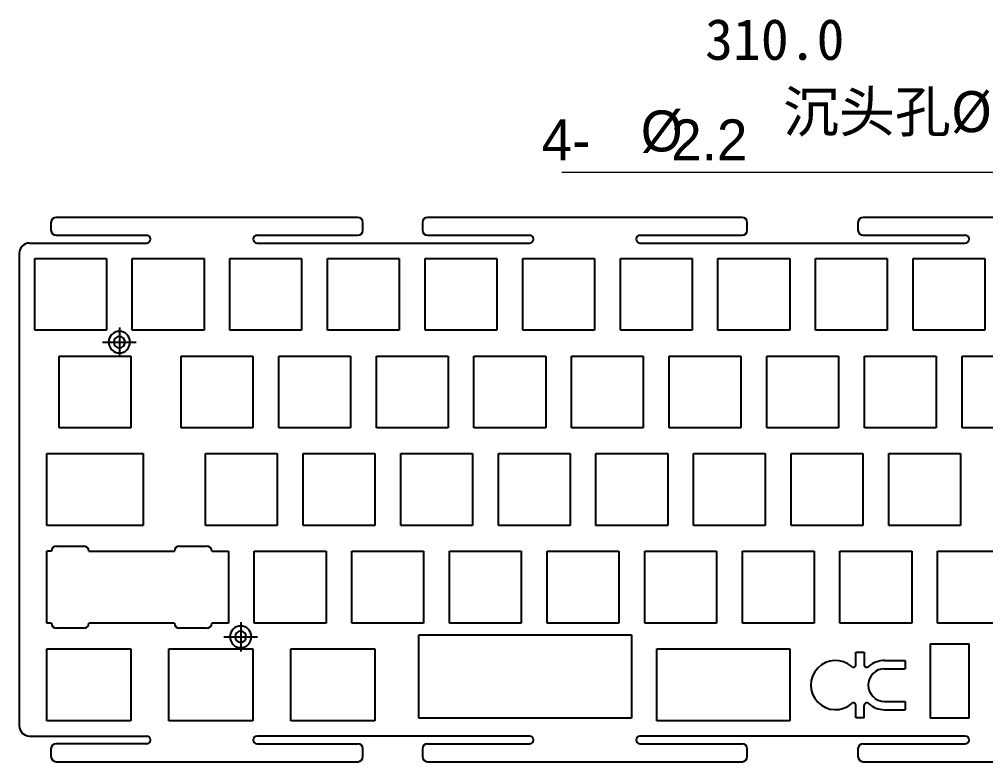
# Model space of a CAD drawing. Header units: inches. Extents: x 90 to 396, y 79 to 224.
# Drawn here: x 90.2 to 278.8, y 79.2 to 224 of the extents above; entities that cross this region are included whole.
import ezdxf

# ---------------------------------------------------------------- set-up
doc = ezdxf.new("R2010")
doc.units = ezdxf.units.IN
doc.header["$MEASUREMENT"] = 0
for name, pattern in [('AI-Linetype-5', [32.019867, 20.012417, -4.002483, 4.002483, -4.002483]), ('AI-Linetype-6', [32.019867, 20.012417, -4.002483, 4.002483, -4.002483]), ('AI-Linetype-7', [32.019867, 20.012417, -4.002483, 4.002483, -4.002483]), ('AI-Linetype-8', [32.019867, 20.012417, -4.002483, 4.002483, -4.002483])]:
    doc.linetypes.add(name, pattern=pattern)
doc.layers.add('01___PRT_ALL_DTM_PLN', color=7, linetype='Continuous')
doc.layers.add('_U+56FE_U+5C421', color=7, linetype='Continuous')

# ---------------------------------------------------------------- blocks, each defined once
blk = doc.blocks.new('block 3')
at = {"color": 7, "lineweight": 25}
blk.add_lwpolyline([(93.19, 163.36), (93.19, 177.36)], dxfattribs=at)
blk = doc.blocks.new('block 4')
at = {"color": 7, "lineweight": 25}
blk.add_lwpolyline([(96.36, 184.36), (96.36, 182.86)], dxfattribs=at)
blk = doc.blocks.new('block 5')
at = {"color": 7, "lineweight": 25}
blk.add_lwpolyline([(96.36, 81.66), (96.36, 80.16)], dxfattribs=at)
blk = doc.blocks.new('block 6')
at = {"color": 7, "lineweight": 25}
blk.add_lwpolyline([(97.95, 144.31), (97.95, 158.31)], dxfattribs=at)
blk = doc.blocks.new('block 7')
at = {"color": 7, "lineweight": 25}
blk.add_lwpolyline([(107.19, 177.36), (107.19, 163.36)], dxfattribs=at)
blk = doc.blocks.new('block 8')
at = {"color": 7, "lineweight": 25}
blk.add_lwpolyline([(111.95, 158.31), (111.95, 144.31)], dxfattribs=at)
blk = doc.blocks.new('block 9')
at = {"color": 7, "lineweight": 25}
blk.add_lwpolyline([(112.24, 163.36), (112.24, 177.36)], dxfattribs=at)
blk = doc.blocks.new('block 10')
at = {"color": 7, "lineweight": 25}
blk.add_lwpolyline([(121.77, 144.31), (121.77, 158.31)], dxfattribs=at)
blk = doc.blocks.new('block 11')
at = {"color": 7, "lineweight": 25}
blk.add_lwpolyline([(126.24, 177.36), (126.24, 163.36)], dxfattribs=at)
blk = doc.blocks.new('block 12')
at = {"color": 7, "lineweight": 25}
blk.add_lwpolyline([(126.53, 125.26), (126.53, 139.26)], dxfattribs=at)
blk = doc.blocks.new('block 13')
at = {"color": 7, "lineweight": 25}
blk.add_lwpolyline([(131.29, 163.36), (131.29, 177.36)], dxfattribs=at)
blk = doc.blocks.new('block 14')
at = {"color": 7, "lineweight": 25}
blk.add_lwpolyline([(135.77, 158.31), (135.77, 144.31)], dxfattribs=at)
blk = doc.blocks.new('block 15')
at = {"color": 7, "lineweight": 25}
blk.add_lwpolyline([(136.05, 106.21), (136.05, 120.21)], dxfattribs=at)
blk = doc.blocks.new('block 16')
at = {"color": 7, "lineweight": 25}
blk.add_lwpolyline([(140.53, 139.26), (140.53, 125.26)], dxfattribs=at)
blk = doc.blocks.new('block 17')
at = {"color": 7, "lineweight": 25}
blk.add_lwpolyline([(140.82, 144.31), (140.82, 158.31)], dxfattribs=at)
blk = doc.blocks.new('block 18')
at = {"color": 7, "lineweight": 25}
blk.add_lwpolyline([(145.29, 177.36), (145.29, 163.36)], dxfattribs=at)
blk = doc.blocks.new('block 19')
at = {"color": 7, "lineweight": 25}
blk.add_lwpolyline([(145.58, 125.26), (145.58, 139.26)], dxfattribs=at)
blk = doc.blocks.new('block 20')
at = {"color": 7, "lineweight": 25}
blk.add_lwpolyline([(150.05, 120.21), (150.05, 106.21)], dxfattribs=at)
blk = doc.blocks.new('block 21')
at = {"color": 7, "lineweight": 25}
blk.add_lwpolyline([(150.34, 163.36), (150.34, 177.36)], dxfattribs=at)
blk = doc.blocks.new('block 22')
at = {"color": 7, "lineweight": 25}
blk.add_lwpolyline([(154.82, 158.31), (154.82, 144.31)], dxfattribs=at)
blk = doc.blocks.new('block 23')
at = {"color": 7, "lineweight": 25}
blk.add_lwpolyline([(155.1, 106.21), (155.1, 120.21)], dxfattribs=at)
blk = doc.blocks.new('block 24')
at = {"color": 7, "lineweight": 25}
blk.add_lwpolyline([(157.26, 80.16), (157.26, 81.66)], dxfattribs=at)
blk = doc.blocks.new('block 25')
at = {"color": 7, "lineweight": 25}
blk.add_lwpolyline([(157.26, 182.86), (157.26, 184.36)], dxfattribs=at)
blk = doc.blocks.new('block 26')
at = {"color": 7, "lineweight": 25}
blk.add_lwpolyline([(159.58, 139.26), (159.58, 125.26)], dxfattribs=at)
blk = doc.blocks.new('block 27')
at = {"color": 7, "lineweight": 25}
blk.add_lwpolyline([(159.87, 144.31), (159.87, 158.31)], dxfattribs=at)
blk = doc.blocks.new('block 28')
at = {"color": 7, "lineweight": 25}
blk.add_lwpolyline([(164.34, 177.36), (164.34, 163.36)], dxfattribs=at)
blk = doc.blocks.new('block 29')
at = {"color": 7, "lineweight": 25}
blk.add_lwpolyline([(164.63, 125.26), (164.63, 139.26)], dxfattribs=at)
blk = doc.blocks.new('block 31')
at = {"color": 7, "lineweight": 25}
blk.add_lwpolyline([(168.86, 184.36), (168.86, 182.86)], dxfattribs=at)
blk = doc.blocks.new('block 32')
at = {"color": 7, "lineweight": 25}
blk.add_lwpolyline([(168.86, 81.66), (168.86, 80.16)], dxfattribs=at)
blk = doc.blocks.new('block 33')
at = {"color": 7, "lineweight": 25}
blk.add_lwpolyline([(169.1, 120.21), (169.1, 106.21)], dxfattribs=at)
blk = doc.blocks.new('block 34')
at = {"color": 7, "lineweight": 25}
blk.add_lwpolyline([(169.39, 163.36), (169.39, 177.36)], dxfattribs=at)
blk = doc.blocks.new('block 35')
at = {"color": 7, "lineweight": 25}
blk.add_lwpolyline([(173.87, 158.31), (173.87, 144.31)], dxfattribs=at)
blk = doc.blocks.new('block 36')
at = {"color": 7, "lineweight": 25}
blk.add_lwpolyline([(174.15, 106.21), (174.15, 120.21)], dxfattribs=at)
blk = doc.blocks.new('block 37')
at = {"color": 7, "lineweight": 25}
blk.add_lwpolyline([(178.63, 139.26), (178.63, 125.26)], dxfattribs=at)
blk = doc.blocks.new('block 38')
at = {"color": 7, "lineweight": 25}
blk.add_lwpolyline([(178.92, 144.31), (178.92, 158.31)], dxfattribs=at)
blk = doc.blocks.new('block 39')
at = {"color": 7, "lineweight": 25}
blk.add_lwpolyline([(183.39, 177.36), (183.39, 163.36)], dxfattribs=at)
blk = doc.blocks.new('block 40')
at = {"color": 7, "lineweight": 25}
blk.add_lwpolyline([(183.68, 125.26), (183.68, 139.26)], dxfattribs=at)
blk = doc.blocks.new('block 41')
at = {"color": 7, "lineweight": 25}
blk.add_lwpolyline([(188.15, 120.21), (188.15, 106.21)], dxfattribs=at)
blk = doc.blocks.new('block 42')
at = {"color": 7, "lineweight": 25}
blk.add_lwpolyline([(188.44, 163.36), (188.44, 177.36)], dxfattribs=at)
blk = doc.blocks.new('block 43')
at = {"color": 7, "lineweight": 25}
blk.add_lwpolyline([(192.92, 158.31), (192.92, 144.31)], dxfattribs=at)
blk = doc.blocks.new('block 44')
at = {"color": 7, "lineweight": 25}
blk.add_lwpolyline([(193.2, 106.21), (193.2, 120.21)], dxfattribs=at)
blk = doc.blocks.new('block 45')
at = {"color": 7, "lineweight": 25}
blk.add_lwpolyline([(197.68, 139.26), (197.68, 125.26)], dxfattribs=at)
blk = doc.blocks.new('block 46')
at = {"color": 7, "lineweight": 25}
blk.add_lwpolyline([(197.97, 144.31), (197.97, 158.31)], dxfattribs=at)
blk = doc.blocks.new('block 47')
at = {"color": 7, "lineweight": 25}
blk.add_lwpolyline([(97.36, 79.16), (156.26, 79.16)], dxfattribs=at)
blk = doc.blocks.new('block 48')
at = {"color": 7, "lineweight": 25}
blk.add_lwpolyline([(169.86, 79.16), (231.26, 79.16)], dxfattribs=at)
blk = doc.blocks.new('block 49')
at = {"color": 7, "lineweight": 25}
blk.add_lwpolyline([(254.86, 79.16), (316.26, 79.16)], dxfattribs=at)
blk = doc.blocks.new('block 69')
at = {"color": 7, "lineweight": 25}
blk.add_lwpolyline([(202.44, 177.36), (202.44, 163.36)], dxfattribs=at)
blk = doc.blocks.new('block 70')
at = {"color": 7, "lineweight": 25}
blk.add_lwpolyline([(202.73, 125.26), (202.73, 139.26)], dxfattribs=at)
blk = doc.blocks.new('block 71')
at = {"color": 7, "lineweight": 25}
blk.add_lwpolyline([(207.2, 120.21), (207.2, 106.21)], dxfattribs=at)
blk = doc.blocks.new('block 72')
at = {"color": 7, "lineweight": 25}
blk.add_lwpolyline([(207.49, 163.36), (207.49, 177.36)], dxfattribs=at)
blk = doc.blocks.new('block 73')
at = {"color": 7, "lineweight": 25}
blk.add_lwpolyline([(211.97, 158.31), (211.97, 144.31)], dxfattribs=at)
blk = doc.blocks.new('block 74')
at = {"color": 7, "lineweight": 25}
blk.add_lwpolyline([(212.25, 106.21), (212.25, 120.21)], dxfattribs=at)
blk = doc.blocks.new('block 75')
at = {"color": 7, "lineweight": 25}
blk.add_lwpolyline([(216.73, 139.26), (216.73, 125.26)], dxfattribs=at)
blk = doc.blocks.new('block 76')
at = {"color": 7, "lineweight": 25}
blk.add_lwpolyline([(217.02, 144.31), (217.02, 158.31)], dxfattribs=at)
blk = doc.blocks.new('block 77')
at = {"color": 7, "lineweight": 25}
blk.add_lwpolyline([(221.49, 177.36), (221.49, 163.36)], dxfattribs=at)
blk = doc.blocks.new('block 78')
at = {"color": 7, "lineweight": 25}
blk.add_lwpolyline([(221.78, 125.26), (221.78, 139.26)], dxfattribs=at)
blk = doc.blocks.new('block 87')
at = {"color": 7, "lineweight": 25}
blk.add_lwpolyline([(283.4, 106.21), (269.4, 106.21)], dxfattribs=at)
blk = doc.blocks.new('block 88')
at = {"color": 7, "lineweight": 25}
blk.add_lwpolyline([(264.35, 106.21), (250.35, 106.21)], dxfattribs=at)
blk = doc.blocks.new('block 89')
at = {"color": 7, "lineweight": 25}
blk.add_lwpolyline([(245.3, 106.21), (231.3, 106.21)], dxfattribs=at)
blk = doc.blocks.new('block 90')
at = {"color": 7, "lineweight": 25}
blk.add_lwpolyline([(226.25, 106.21), (212.25, 106.21)], dxfattribs=at)
blk = doc.blocks.new('block 91')
at = {"color": 7, "lineweight": 25}
blk.add_lwpolyline([(207.2, 106.21), (193.2, 106.21)], dxfattribs=at)
blk = doc.blocks.new('block 92')
at = {"color": 7, "lineweight": 25}
blk.add_lwpolyline([(188.15, 106.21), (174.15, 106.21)], dxfattribs=at)
blk = doc.blocks.new('block 93')
at = {"color": 7, "lineweight": 25}
blk.add_lwpolyline([(169.1, 106.21), (155.1, 106.21)], dxfattribs=at)
blk = doc.blocks.new('block 94')
at = {"color": 7, "lineweight": 25}
blk.add_lwpolyline([(150.05, 106.21), (136.05, 106.21)], dxfattribs=at)
blk = doc.blocks.new('block 96')
at = {"color": 7, "lineweight": 25}
blk.add_lwpolyline([(226.25, 120.21), (226.25, 106.21)], dxfattribs=at)
blk = doc.blocks.new('block 97')
at = {"color": 7, "lineweight": 25}
blk.add_lwpolyline([(226.54, 163.36), (226.54, 177.36)], dxfattribs=at)
blk = doc.blocks.new('block 98')
at = {"color": 7, "lineweight": 25}
blk.add_lwpolyline([(231.02, 158.31), (231.02, 144.31)], dxfattribs=at)
blk = doc.blocks.new('block 99')
at = {"color": 7, "lineweight": 25}
blk.add_lwpolyline([(231.3, 106.21), (231.3, 120.21)], dxfattribs=at)
blk = doc.blocks.new('block 100')
at = {"color": 7, "lineweight": 25}
blk.add_lwpolyline([(232.26, 80.16), (232.26, 81.66)], dxfattribs=at)
blk = doc.blocks.new('block 101')
at = {"color": 7, "lineweight": 25}
blk.add_lwpolyline([(232.26, 182.86), (232.26, 184.36)], dxfattribs=at)
blk = doc.blocks.new('block 103')
at = {"color": 7, "lineweight": 25}
blk.add_lwpolyline([(136.05, 120.21), (150.05, 120.21)], dxfattribs=at)
blk = doc.blocks.new('block 104')
at = {"color": 7, "lineweight": 25}
blk.add_lwpolyline([(155.1, 120.21), (169.1, 120.21)], dxfattribs=at)
blk = doc.blocks.new('block 105')
at = {"color": 7, "lineweight": 25}
blk.add_lwpolyline([(174.15, 120.21), (188.15, 120.21)], dxfattribs=at)
blk = doc.blocks.new('block 106')
at = {"color": 7, "lineweight": 25}
blk.add_lwpolyline([(193.2, 120.21), (207.2, 120.21)], dxfattribs=at)
blk = doc.blocks.new('block 107')
at = {"color": 7, "lineweight": 25}
blk.add_lwpolyline([(212.25, 120.21), (226.25, 120.21)], dxfattribs=at)
blk = doc.blocks.new('block 108')
at = {"color": 7, "lineweight": 25}
blk.add_lwpolyline([(231.3, 120.21), (245.3, 120.21)], dxfattribs=at)
blk = doc.blocks.new('block 109')
at = {"color": 7, "lineweight": 25}
blk.add_lwpolyline([(250.35, 120.21), (264.35, 120.21)], dxfattribs=at)
blk = doc.blocks.new('block 110')
at = {"color": 7, "lineweight": 25}
blk.add_lwpolyline([(269.4, 120.21), (283.4, 120.21)], dxfattribs=at)
blk = doc.blocks.new('block 116')
at = {"color": 7, "lineweight": 25}
blk.add_lwpolyline([(235.78, 139.26), (235.78, 125.26)], dxfattribs=at)
blk = doc.blocks.new('block 117')
at = {"color": 7, "lineweight": 25}
blk.add_lwpolyline([(236.07, 144.31), (236.07, 158.31)], dxfattribs=at)
blk = doc.blocks.new('block 118')
at = {"color": 7, "lineweight": 25}
blk.add_lwpolyline([(240.54, 177.36), (240.54, 163.36)], dxfattribs=at)
blk = doc.blocks.new('block 119')
at = {"color": 7, "lineweight": 25}
blk.add_lwpolyline([(240.83, 125.26), (240.83, 139.26)], dxfattribs=at)
blk = doc.blocks.new('block 125')
at = {"color": 7, "lineweight": 25}
blk.add_lwpolyline([(273.88, 125.26), (259.88, 125.26)], dxfattribs=at)
blk = doc.blocks.new('block 126')
at = {"color": 7, "lineweight": 25}
blk.add_lwpolyline([(254.83, 125.26), (240.83, 125.26)], dxfattribs=at)
blk = doc.blocks.new('block 127')
at = {"color": 7, "lineweight": 25}
blk.add_lwpolyline([(235.78, 125.26), (221.78, 125.26)], dxfattribs=at)
blk = doc.blocks.new('block 128')
at = {"color": 7, "lineweight": 25}
blk.add_lwpolyline([(216.73, 125.26), (202.73, 125.26)], dxfattribs=at)
blk = doc.blocks.new('block 129')
at = {"color": 7, "lineweight": 25}
blk.add_lwpolyline([(197.68, 125.26), (183.68, 125.26)], dxfattribs=at)
blk = doc.blocks.new('block 130')
at = {"color": 7, "lineweight": 25}
blk.add_lwpolyline([(178.63, 125.26), (164.63, 125.26)], dxfattribs=at)
blk = doc.blocks.new('block 131')
at = {"color": 7, "lineweight": 25}
blk.add_lwpolyline([(159.58, 125.26), (145.58, 125.26)], dxfattribs=at)
blk = doc.blocks.new('block 132')
at = {"color": 7, "lineweight": 25}
blk.add_lwpolyline([(140.53, 125.26), (126.53, 125.26)], dxfattribs=at)
blk = doc.blocks.new('block 133')
at = {"color": 7, "lineweight": 25}
blk.add_lwpolyline([(245.3, 120.21), (245.3, 106.21)], dxfattribs=at)
blk = doc.blocks.new('block 134')
at = {"color": 7, "lineweight": 25}
blk.add_lwpolyline([(245.59, 163.36), (245.59, 177.36)], dxfattribs=at)
blk = doc.blocks.new('block 135')
at = {"color": 7, "lineweight": 25}
blk.add_lwpolyline([(250.07, 158.31), (250.07, 144.31)], dxfattribs=at)
blk = doc.blocks.new('block 136')
at = {"color": 7, "lineweight": 25}
blk.add_lwpolyline([(250.35, 106.21), (250.35, 120.21)], dxfattribs=at)
blk = doc.blocks.new('block 137')
at = {"color": 7, "lineweight": 25}
blk.add_lwpolyline([(253.86, 184.36), (253.86, 182.86)], dxfattribs=at)
blk = doc.blocks.new('block 138')
at = {"color": 7, "lineweight": 25}
blk.add_lwpolyline([(253.86, 81.66), (253.86, 80.16)], dxfattribs=at)
blk = doc.blocks.new('block 139')
at = {"color": 7, "lineweight": 25}
blk.add_lwpolyline([(254.83, 139.26), (254.83, 125.26)], dxfattribs=at)
blk = doc.blocks.new('block 140')
at = {"color": 7, "lineweight": 25}
blk.add_lwpolyline([(255.12, 144.31), (255.12, 158.31)], dxfattribs=at)
blk = doc.blocks.new('block 141')
at = {"color": 7, "lineweight": 25}
blk.add_lwpolyline([(126.53, 139.26), (140.53, 139.26)], dxfattribs=at)
blk = doc.blocks.new('block 142')
at = {"color": 7, "lineweight": 25}
blk.add_lwpolyline([(145.58, 139.26), (159.58, 139.26)], dxfattribs=at)
blk = doc.blocks.new('block 143')
at = {"color": 7, "lineweight": 25}
blk.add_lwpolyline([(164.63, 139.26), (178.63, 139.26)], dxfattribs=at)
blk = doc.blocks.new('block 144')
at = {"color": 7, "lineweight": 25}
blk.add_lwpolyline([(183.68, 139.26), (197.68, 139.26)], dxfattribs=at)
blk = doc.blocks.new('block 145')
at = {"color": 7, "lineweight": 25}
blk.add_lwpolyline([(202.73, 139.26), (216.73, 139.26)], dxfattribs=at)
blk = doc.blocks.new('block 146')
at = {"color": 7, "lineweight": 25}
blk.add_lwpolyline([(221.78, 139.26), (235.78, 139.26)], dxfattribs=at)
blk = doc.blocks.new('block 147')
at = {"color": 7, "lineweight": 25}
blk.add_lwpolyline([(240.83, 139.26), (254.83, 139.26)], dxfattribs=at)
blk = doc.blocks.new('block 148')
at = {"color": 7, "lineweight": 25}
blk.add_lwpolyline([(259.88, 139.26), (273.88, 139.26)], dxfattribs=at)
blk = doc.blocks.new('block 157')
at = {"color": 7, "lineweight": 25}
blk.add_lwpolyline([(288.17, 144.31), (274.17, 144.31)], dxfattribs=at)
blk = doc.blocks.new('block 158')
at = {"color": 7, "lineweight": 25}
blk.add_lwpolyline([(269.12, 144.31), (255.12, 144.31)], dxfattribs=at)
blk = doc.blocks.new('block 159')
at = {"color": 7, "lineweight": 25}
blk.add_lwpolyline([(250.07, 144.31), (236.07, 144.31)], dxfattribs=at)
blk = doc.blocks.new('block 160')
at = {"color": 7, "lineweight": 25}
blk.add_lwpolyline([(231.02, 144.31), (217.02, 144.31)], dxfattribs=at)
blk = doc.blocks.new('block 161')
at = {"color": 7, "lineweight": 25}
blk.add_lwpolyline([(211.97, 144.31), (197.97, 144.31)], dxfattribs=at)
blk = doc.blocks.new('block 162')
at = {"color": 7, "lineweight": 25}
blk.add_lwpolyline([(192.92, 144.31), (178.92, 144.31)], dxfattribs=at)
blk = doc.blocks.new('block 163')
at = {"color": 7, "lineweight": 25}
blk.add_lwpolyline([(173.87, 144.31), (159.87, 144.31)], dxfattribs=at)
blk = doc.blocks.new('block 164')
at = {"color": 7, "lineweight": 25}
blk.add_lwpolyline([(154.82, 144.31), (140.82, 144.31)], dxfattribs=at)
blk = doc.blocks.new('block 165')
at = {"color": 7, "lineweight": 25}
blk.add_lwpolyline([(135.77, 144.31), (121.77, 144.31)], dxfattribs=at)
blk = doc.blocks.new('block 166')
at = {"color": 7, "lineweight": 25}
blk.add_lwpolyline([(111.95, 144.31), (97.95, 144.31)], dxfattribs=at)
blk = doc.blocks.new('block 167')
at = {"color": 7, "lineweight": 25}
blk.add_lwpolyline([(259.59, 177.36), (259.59, 163.36)], dxfattribs=at)
blk = doc.blocks.new('block 168')
at = {"color": 7, "lineweight": 25}
blk.add_lwpolyline([(259.88, 125.26), (259.88, 139.26)], dxfattribs=at)
blk = doc.blocks.new('block 169')
at = {"color": 7, "lineweight": 25}
blk.add_lwpolyline([(264.35, 120.21), (264.35, 106.21)], dxfattribs=at)
blk = doc.blocks.new('block 170')
at = {"color": 7, "lineweight": 25}
blk.add_lwpolyline([(264.64, 163.36), (264.64, 177.36)], dxfattribs=at)
blk = doc.blocks.new('block 172')
at = {"color": 7, "lineweight": 25}
blk.add_lwpolyline([(269.12, 158.31), (269.12, 144.31)], dxfattribs=at)
blk = doc.blocks.new('block 173')
at = {"color": 7, "lineweight": 25}
blk.add_lwpolyline([(269.4, 106.21), (269.4, 120.21)], dxfattribs=at)
blk = doc.blocks.new('block 174')
at = {"color": 7, "lineweight": 25}
blk.add_lwpolyline([(273.88, 139.26), (273.88, 125.26)], dxfattribs=at)
blk = doc.blocks.new('block 175')
at = {"color": 7, "lineweight": 25}
blk.add_lwpolyline([(274.17, 144.31), (274.17, 158.31)], dxfattribs=at)
blk = doc.blocks.new('block 178')
at = {"color": 7, "lineweight": 25}
blk.add_lwpolyline([(97.95, 158.31), (111.95, 158.31)], dxfattribs=at)
blk = doc.blocks.new('block 179')
at = {"color": 7, "lineweight": 25}
blk.add_lwpolyline([(121.77, 158.31), (135.77, 158.31)], dxfattribs=at)
blk = doc.blocks.new('block 180')
at = {"color": 7, "lineweight": 25}
blk.add_lwpolyline([(140.82, 158.31), (154.82, 158.31)], dxfattribs=at)
blk = doc.blocks.new('block 181')
at = {"color": 7, "lineweight": 25}
blk.add_lwpolyline([(159.87, 158.31), (173.87, 158.31)], dxfattribs=at)
blk = doc.blocks.new('block 182')
at = {"color": 7, "lineweight": 25}
blk.add_lwpolyline([(178.92, 158.31), (192.92, 158.31)], dxfattribs=at)
blk = doc.blocks.new('block 183')
at = {"color": 7, "lineweight": 25}
blk.add_lwpolyline([(197.97, 158.31), (211.97, 158.31)], dxfattribs=at)
blk = doc.blocks.new('block 184')
at = {"color": 7, "lineweight": 25}
blk.add_lwpolyline([(217.02, 158.31), (231.02, 158.31)], dxfattribs=at)
blk = doc.blocks.new('block 185')
at = {"color": 7, "lineweight": 25}
blk.add_lwpolyline([(236.07, 158.31), (250.07, 158.31)], dxfattribs=at)
blk = doc.blocks.new('block 186')
at = {"color": 7, "lineweight": 25}
blk.add_lwpolyline([(255.12, 158.31), (269.12, 158.31)], dxfattribs=at)
blk = doc.blocks.new('block 187')
at = {"color": 7, "lineweight": 25}
blk.add_lwpolyline([(274.17, 158.31), (288.17, 158.31)], dxfattribs=at)
blk = doc.blocks.new('block 196')
at = {"color": 7, "lineweight": 25}
blk.add_lwpolyline([(278.64, 163.36), (264.64, 163.36)], dxfattribs=at)
blk = doc.blocks.new('block 197')
at = {"color": 7, "lineweight": 25}
blk.add_lwpolyline([(259.59, 163.36), (245.59, 163.36)], dxfattribs=at)
blk = doc.blocks.new('block 198')
at = {"color": 7, "lineweight": 25}
blk.add_lwpolyline([(240.54, 163.36), (226.54, 163.36)], dxfattribs=at)
blk = doc.blocks.new('block 199')
at = {"color": 7, "lineweight": 25}
blk.add_lwpolyline([(221.49, 163.36), (207.49, 163.36)], dxfattribs=at)
blk = doc.blocks.new('block 200')
at = {"color": 7, "lineweight": 25}
blk.add_lwpolyline([(202.44, 163.36), (188.44, 163.36)], dxfattribs=at)
blk = doc.blocks.new('block 201')
at = {"color": 7, "lineweight": 25}
blk.add_lwpolyline([(183.39, 163.36), (169.39, 163.36)], dxfattribs=at)
blk = doc.blocks.new('block 202')
at = {"color": 7, "lineweight": 25}
blk.add_lwpolyline([(164.34, 163.36), (150.34, 163.36)], dxfattribs=at)
blk = doc.blocks.new('block 203')
at = {"color": 7, "lineweight": 25}
blk.add_lwpolyline([(145.29, 163.36), (131.29, 163.36)], dxfattribs=at)
blk = doc.blocks.new('block 204')
at = {"color": 7, "lineweight": 25}
blk.add_lwpolyline([(126.24, 163.36), (112.24, 163.36)], dxfattribs=at)
blk = doc.blocks.new('block 205')
at = {"color": 7, "lineweight": 25}
blk.add_lwpolyline([(107.19, 163.36), (93.19, 163.36)], dxfattribs=at)
blk = doc.blocks.new('block 206')
at = {"color": 7, "lineweight": 25}
blk.add_lwpolyline([(278.64, 177.36), (278.64, 163.36)], dxfattribs=at)
blk = doc.blocks.new('block 211')
at = {"color": 7, "lineweight": 25}
blk.add_lwpolyline([(93.19, 177.36), (107.19, 177.36)], dxfattribs=at)
blk = doc.blocks.new('block 212')
at = {"color": 7, "lineweight": 25}
blk.add_lwpolyline([(112.24, 177.36), (126.24, 177.36)], dxfattribs=at)
blk = doc.blocks.new('block 213')
at = {"color": 7, "lineweight": 25}
blk.add_lwpolyline([(131.29, 177.36), (145.29, 177.36)], dxfattribs=at)
blk = doc.blocks.new('block 214')
at = {"color": 7, "lineweight": 25}
blk.add_lwpolyline([(150.34, 177.36), (164.34, 177.36)], dxfattribs=at)
blk = doc.blocks.new('block 215')
at = {"color": 7, "lineweight": 25}
blk.add_lwpolyline([(169.39, 177.36), (183.39, 177.36)], dxfattribs=at)
blk = doc.blocks.new('block 216')
at = {"color": 7, "lineweight": 25}
blk.add_lwpolyline([(188.44, 177.36), (202.44, 177.36)], dxfattribs=at)
blk = doc.blocks.new('block 217')
at = {"color": 7, "lineweight": 25}
blk.add_lwpolyline([(207.49, 177.36), (221.49, 177.36)], dxfattribs=at)
blk = doc.blocks.new('block 218')
at = {"color": 7, "lineweight": 25}
blk.add_lwpolyline([(226.54, 177.36), (240.54, 177.36)], dxfattribs=at)
blk = doc.blocks.new('block 219')
at = {"color": 7, "lineweight": 25}
blk.add_lwpolyline([(245.59, 177.36), (259.59, 177.36)], dxfattribs=at)
blk = doc.blocks.new('block 220')
at = {"color": 7, "lineweight": 25}
blk.add_lwpolyline([(264.64, 177.36), (278.64, 177.36)], dxfattribs=at)
blk = doc.blocks.new('block 244')
at = {"color": 7, "lineweight": 25}
blk.add_lwpolyline([(316.26, 185.36), (254.86, 185.36)], dxfattribs=at)
blk = doc.blocks.new('block 245')
at = {"color": 7, "lineweight": 25}
blk.add_lwpolyline([(231.26, 185.36), (169.86, 185.36)], dxfattribs=at)
blk = doc.blocks.new('block 246')
at = {"color": 7, "lineweight": 25}
blk.add_lwpolyline([(156.26, 185.36), (97.36, 185.36)], dxfattribs=at)
blk = doc.blocks.new('block 288')
at = {"color": 7, "lineweight": 25}
blk.add_open_spline([(97.36, 82.66), (96.81, 82.66), (96.36, 82.22), (96.36, 81.66)], degree=3, dxfattribs=at)
blk = doc.blocks.new('block 289')
at = {"color": 7, "lineweight": 25}
blk.add_open_spline([(96.36, 80.16), (96.36, 79.61), (96.81, 79.16), (97.36, 79.16)], degree=3, dxfattribs=at)
blk = doc.blocks.new('block 290')
at = {"color": 7, "lineweight": 25}
blk.add_open_spline([(156.26, 79.16), (156.82, 79.16), (157.26, 79.61), (157.26, 80.16)], degree=3, dxfattribs=at)
blk = doc.blocks.new('block 291')
at = {"color": 7, "lineweight": 25}
blk.add_open_spline([(157.26, 81.66), (157.26, 82.22), (156.82, 82.66), (156.26, 82.66)], degree=3, dxfattribs=at)
blk = doc.blocks.new('block 292')
at = {"color": 7, "lineweight": 25}
blk.add_open_spline([(120.06, 82.66), (120.48, 82.66), (120.81, 83), (120.81, 83.41), (120.81, 83.83), (120.48, 84.16), (120.06, 84.16)], degree=3, knots=[0, 0, 0, 0, 1, 1, 1, 2, 2, 2, 2], dxfattribs=at)
blk = doc.blocks.new('block 293')
at = {"color": 7, "lineweight": 25}
blk.add_open_spline([(131.56, 84.16), (131.15, 84.16), (130.81, 83.83), (130.81, 83.41), (130.81, 83), (131.15, 82.66), (131.56, 82.66)], degree=3, knots=[0, 0, 0, 0, 1, 1, 1, 2, 2, 2, 2], dxfattribs=at)
blk = doc.blocks.new('block 294')
at = {"color": 7, "lineweight": 25}
blk.add_open_spline([(169.86, 82.66), (169.31, 82.66), (168.86, 82.22), (168.86, 81.66)], degree=3, dxfattribs=at)
blk = doc.blocks.new('block 295')
at = {"color": 7, "lineweight": 25}
blk.add_open_spline([(168.86, 80.16), (168.86, 79.61), (169.31, 79.16), (169.86, 79.16)], degree=3, dxfattribs=at)
blk = doc.blocks.new('block 296')
at = {"color": 7, "lineweight": 25}
blk.add_open_spline([(231.26, 79.16), (231.82, 79.16), (232.26, 79.61), (232.26, 80.16)], degree=3, dxfattribs=at)
blk = doc.blocks.new('block 297')
at = {"color": 7, "lineweight": 25}
blk.add_open_spline([(232.26, 81.66), (232.26, 82.22), (231.82, 82.66), (231.26, 82.66)], degree=3, dxfattribs=at)
blk = doc.blocks.new('block 300')
at = {"color": 7, "lineweight": 25}
blk.add_open_spline([(194.81, 82.66), (195.23, 82.66), (195.56, 83), (195.56, 83.41), (195.56, 83.83), (195.23, 84.16), (194.81, 84.16)], degree=3, knots=[0, 0, 0, 0, 1, 1, 1, 2, 2, 2, 2], dxfattribs=at)
blk = doc.blocks.new('block 301')
at = {"color": 7, "lineweight": 25}
blk.add_open_spline([(206.31, 84.16), (205.9, 84.16), (205.56, 83.83), (205.56, 83.41), (205.56, 83), (205.9, 82.66), (206.31, 82.66)], degree=3, knots=[0, 0, 0, 0, 1, 1, 1, 2, 2, 2, 2], dxfattribs=at)
blk = doc.blocks.new('block 302')
at = {"color": 7, "lineweight": 25}
blk.add_open_spline([(231.26, 181.86), (231.82, 181.86), (232.26, 182.31), (232.26, 182.86)], degree=3, dxfattribs=at)
blk = doc.blocks.new('block 303')
at = {"color": 7, "lineweight": 25}
blk.add_open_spline([(232.26, 184.36), (232.26, 184.92), (231.82, 185.36), (231.26, 185.36)], degree=3, dxfattribs=at)
blk = doc.blocks.new('block 304')
at = {"color": 7, "lineweight": 25}
blk.add_open_spline([(169.86, 185.36), (169.31, 185.36), (168.86, 184.92), (168.86, 184.36)], degree=3, dxfattribs=at)
blk = doc.blocks.new('block 305')
at = {"color": 7, "lineweight": 25}
blk.add_open_spline([(168.86, 182.86), (168.86, 182.31), (169.31, 181.86), (169.86, 181.86)], degree=3, dxfattribs=at)
blk = doc.blocks.new('block 306')
at = {"color": 7, "lineweight": 25}
blk.add_open_spline([(156.26, 181.86), (156.82, 181.86), (157.26, 182.31), (157.26, 182.86)], degree=3, dxfattribs=at)
blk = doc.blocks.new('block 307')
at = {"color": 7, "lineweight": 25}
blk.add_open_spline([(157.26, 184.36), (157.26, 184.92), (156.82, 185.36), (156.26, 185.36)], degree=3, dxfattribs=at)
blk = doc.blocks.new('block 308')
at = {"color": 7, "lineweight": 25}
blk.add_open_spline([(97.36, 185.36), (96.81, 185.36), (96.36, 184.92), (96.36, 184.36)], degree=3, dxfattribs=at)
blk = doc.blocks.new('block 309')
at = {"color": 7, "lineweight": 25}
blk.add_open_spline([(96.36, 182.86), (96.36, 182.31), (96.81, 181.86), (97.36, 181.86)], degree=3, dxfattribs=at)
blk = doc.blocks.new('block 311')
at = {"color": 7, "lineweight": 25}
blk.add_open_spline([(206.31, 181.86), (205.9, 181.86), (205.56, 181.53), (205.56, 181.11), (205.56, 180.7), (205.9, 180.36), (206.31, 180.36)], degree=3, knots=[0, 0, 0, 0, 1, 1, 1, 2, 2, 2, 2], dxfattribs=at)
blk = doc.blocks.new('block 312')
at = {"color": 7, "lineweight": 25}
blk.add_open_spline([(194.81, 180.36), (195.23, 180.36), (195.56, 180.7), (195.56, 181.11), (195.56, 181.53), (195.23, 181.86), (194.81, 181.86)], degree=3, knots=[0, 0, 0, 0, 1, 1, 1, 2, 2, 2, 2], dxfattribs=at)
blk = doc.blocks.new('block 313')
at = {"color": 7, "lineweight": 25}
blk.add_open_spline([(131.56, 181.86), (131.15, 181.86), (130.81, 181.53), (130.81, 181.11), (130.81, 180.7), (131.15, 180.36), (131.56, 180.36)], degree=3, knots=[0, 0, 0, 0, 1, 1, 1, 2, 2, 2, 2], dxfattribs=at)
blk = doc.blocks.new('block 314')
at = {"color": 7, "lineweight": 25}
blk.add_open_spline([(120.06, 180.36), (120.48, 180.36), (120.81, 180.7), (120.81, 181.11), (120.81, 181.53), (120.48, 181.86), (120.06, 181.86)], degree=3, knots=[0, 0, 0, 0, 1, 1, 1, 2, 2, 2, 2], dxfattribs=at)
blk = doc.blocks.new('block 315')
at = {"color": 7, "lineweight": 25}
blk.add_open_spline([(254.86, 82.66), (254.31, 82.66), (253.86, 82.22), (253.86, 81.66)], degree=3, dxfattribs=at)
blk = doc.blocks.new('block 316')
at = {"color": 7, "lineweight": 25}
blk.add_open_spline([(253.86, 80.16), (253.86, 79.61), (254.31, 79.16), (254.86, 79.16)], degree=3, dxfattribs=at)
blk = doc.blocks.new('block 321')
at = {"color": 7, "lineweight": 25}
blk.add_open_spline([(279.81, 82.66), (280.23, 82.66), (280.56, 83), (280.56, 83.41), (280.56, 83.83), (280.23, 84.16), (279.81, 84.16)], degree=3, knots=[0, 0, 0, 0, 1, 1, 1, 2, 2, 2, 2], dxfattribs=at)
blk = doc.blocks.new('block 334')
at = {"color": 7, "lineweight": 25}
blk.add_open_spline([(254.86, 185.36), (254.31, 185.36), (253.86, 184.92), (253.86, 184.36)], degree=3, dxfattribs=at)
blk = doc.blocks.new('block 335')
at = {"color": 7, "lineweight": 25}
blk.add_open_spline([(253.86, 182.86), (253.86, 182.31), (254.31, 181.86), (254.86, 181.86)], degree=3, dxfattribs=at)
blk = doc.blocks.new('block 337')
at = {"color": 7, "lineweight": 25}
blk.add_open_spline([(279.81, 180.36), (280.23, 180.36), (280.56, 180.7), (280.56, 181.11), (280.56, 181.53), (280.23, 181.86), (279.81, 181.86)], degree=3, knots=[0, 0, 0, 0, 1, 1, 1, 2, 2, 2, 2], dxfattribs=at)
blk = doc.blocks.new('block 371')
at = {"color": 7, "lineweight": 25}
blk.add_lwpolyline([(95.57, 87.16), (95.57, 101.16)], dxfattribs=at)
blk = doc.blocks.new('block 372')
at = {"color": 7, "lineweight": 25}
blk.add_lwpolyline([(119.39, 87.16), (119.39, 101.16)], dxfattribs=at)
blk = doc.blocks.new('block 373')
at = {"color": 7, "lineweight": 25}
blk.add_lwpolyline([(143.2, 87.16), (143.2, 101.16)], dxfattribs=at)
blk = doc.blocks.new('block 376')
at = {"color": 7, "lineweight": 25}
blk.add_lwpolyline([(240.54, 87.16), (214.64, 87.16)], dxfattribs=at)
blk = doc.blocks.new('block 377')
at = {"color": 7, "lineweight": 25}
blk.add_lwpolyline([(159.58, 87.16), (143.2, 87.16)], dxfattribs=at)
blk = doc.blocks.new('block 378')
at = {"color": 7, "lineweight": 25}
blk.add_lwpolyline([(135.77, 87.16), (119.39, 87.16)], dxfattribs=at)
blk = doc.blocks.new('block 379')
at = {"color": 7, "lineweight": 25}
blk.add_lwpolyline([(111.95, 87.16), (95.57, 87.16)], dxfattribs=at)
blk = doc.blocks.new('block 381')
at = {"color": 7, "lineweight": 25}
blk.add_lwpolyline([(95.57, 101.16), (111.95, 101.16)], dxfattribs=at)
blk = doc.blocks.new('block 382')
at = {"color": 7, "lineweight": 25}
blk.add_lwpolyline([(119.39, 101.16), (135.77, 101.16)], dxfattribs=at)
blk = doc.blocks.new('block 383')
at = {"color": 7, "lineweight": 25}
blk.add_lwpolyline([(143.2, 101.16), (159.58, 101.16)], dxfattribs=at)
blk = doc.blocks.new('block 384')
at = {"color": 7, "lineweight": 25}
blk.add_lwpolyline([(214.64, 101.16), (240.54, 101.16)], dxfattribs=at)
blk = doc.blocks.new('block 388')
at = {"color": 7, "lineweight": 25}
blk.add_lwpolyline([(214.64, 87.16), (214.64, 101.16)], dxfattribs=at)
blk = doc.blocks.new('block 444')
at = {"color": 7, "lineweight": 25}
blk.add_lwpolyline([(95.57, 125.26), (95.57, 139.26)], dxfattribs=at)
blk = doc.blocks.new('block 445')
at = {"color": 7, "lineweight": 25}
blk.add_lwpolyline([(114.34, 125.26), (95.57, 125.26)], dxfattribs=at)
blk = doc.blocks.new('block 446')
at = {"color": 7, "lineweight": 25}
blk.add_lwpolyline([(95.57, 139.26), (114.34, 139.26)], dxfattribs=at)
blk = doc.blocks.new('block 447')
at = {"color": 7, "lineweight": 25}
blk.add_lwpolyline([(114.34, 139.26), (114.34, 125.26)], dxfattribs=at)
blk = doc.blocks.new('block 448')
at = {"color": 7, "lineweight": 25}
blk.add_lwpolyline([(111.95, 101.16), (111.95, 87.16)], dxfattribs=at)
blk = doc.blocks.new('block 449')
at = {"color": 7, "lineweight": 25}
blk.add_lwpolyline([(135.77, 101.16), (135.77, 87.16)], dxfattribs=at)
blk = doc.blocks.new('block 450')
at = {"color": 7, "lineweight": 25}
blk.add_lwpolyline([(159.58, 101.16), (159.58, 87.16)], dxfattribs=at)
blk = doc.blocks.new('block 451')
at = {"color": 7, "lineweight": 25}
blk.add_lwpolyline([(240.54, 101.16), (240.54, 87.16)], dxfattribs=at)
blk = doc.blocks.new('block 642')
at = {"layer": '_U+56FE_U+5C421', "color": 7, "insert": (224.02, 215.97), "char_height": 8, "attachment_point": 7}
blk.add_mtext('\\fSimSun|b0|i0|c0|p34;\\W1;310.0', dxfattribs=at)
blk = doc.blocks.new('block 666')
at = {"layer": 'Defpoints', "lineweight": 0}
blk.add_lwpolyline([(97.36, 185.36), (97.36, 185.36)], dxfattribs=at)
blk = doc.blocks.new('block 667')
at = {"layer": 'Defpoints', "lineweight": 0}
blk.add_lwpolyline([(97.36, 79.16), (97.36, 79.16)], dxfattribs=at)
blk = doc.blocks.new('block 674')
at = {"layer": '01___PRT_ALL_DTM_PLN', "color": 7, "lineweight": 15}
blk.add_lwpolyline([(196.09, 194.17), (327.51, 194.17)], dxfattribs=at)
blk = doc.blocks.new('block 677')
at = {"layer": '01___PRT_ALL_DTM_PLN', "color": 7, "insert": (192.12, 196.48), "char_height": 8, "attachment_point": 7}
blk.add_mtext('\\fAdobe Song Std L|b0|i0|c0|p34;\\W1;4-', dxfattribs=at)
blk = doc.blocks.new('block 678')
at = {"layer": '01___PRT_ALL_DTM_PLN', "color": 7, "insert": (211.5, 197.92), "char_height": 8, "attachment_point": 7}
blk.add_mtext('\\fMS PGothic|b0|i0|c0|p34;\\W1;Ø', dxfattribs=at)
blk = doc.blocks.new('block 679')
at = {"layer": '01___PRT_ALL_DTM_PLN', "color": 7, "insert": (217.41, 196.48), "char_height": 8, "attachment_point": 7}
blk.add_mtext('\\fAdobe Song Std L|b0|i0|c0|p34;\\W1;2.2', dxfattribs=at)
blk = doc.blocks.new('block 680')
at = {"layer": '01___PRT_ALL_DTM_PLN', "color": 7, "insert": (239.24, 201.12), "char_height": 8, "attachment_point": 7}
blk.add_mtext('\\fSimSun|b0|i0|c0|p34;\\W1;沉头孔Ø 4.2*90°', dxfattribs=at)
blk = doc.blocks.new('block 692')
at = {"layer": '01___PRT_ALL_DTM_PLN', "color": 4, "lineweight": 25}
blk.add_open_spline([(131.29, 103.53), (131.29, 104.69), (132.23, 105.63), (133.39, 105.63), (134.55, 105.63), (135.49, 104.69), (135.49, 103.53), (135.49, 102.37), (134.55, 101.43), (133.39, 101.43), (132.23, 101.43), (131.29, 102.37), (131.29, 103.53)], degree=3, knots=[0, 0, 0, 0, 1, 1, 1, 2, 2, 2, 3, 3, 3, 4, 4, 4, 4], dxfattribs=at)
blk = doc.blocks.new('block 693')
at = {"layer": '01___PRT_ALL_DTM_PLN', "color": 4, "lineweight": 25}
blk.add_open_spline([(132.29, 103.53), (132.29, 104.14), (132.78, 104.63), (133.39, 104.63), (133.99, 104.63), (134.49, 104.14), (134.49, 103.53), (134.49, 102.92), (133.99, 102.43), (133.39, 102.43), (132.78, 102.43), (132.29, 102.92), (132.29, 103.53)], degree=3, knots=[0, 0, 0, 0, 1, 1, 1, 2, 2, 2, 3, 3, 3, 4, 4, 4, 4], dxfattribs=at)
blk = doc.blocks.new('block 694')
at = {"layer": '01___PRT_ALL_DTM_PLN', "color": 4, "lineweight": 25}
blk.add_open_spline([(107.62, 161.02), (107.62, 162.18), (108.56, 163.12), (109.72, 163.12), (110.88, 163.12), (111.82, 162.18), (111.82, 161.02), (111.82, 159.86), (110.88, 158.92), (109.72, 158.92), (108.56, 158.92), (107.62, 159.86), (107.62, 161.02)], degree=3, knots=[0, 0, 0, 0, 1, 1, 1, 2, 2, 2, 3, 3, 3, 4, 4, 4, 4], dxfattribs=at)
blk = doc.blocks.new('block 695')
at = {"layer": '01___PRT_ALL_DTM_PLN', "color": 4, "lineweight": 25}
blk.add_open_spline([(108.62, 161.02), (108.62, 161.63), (109.11, 162.12), (109.72, 162.12), (110.32, 162.12), (110.82, 161.63), (110.82, 161.02), (110.82, 160.41), (110.32, 159.92), (109.72, 159.92), (109.11, 159.92), (108.62, 160.41), (108.62, 161.02)], degree=3, knots=[0, 0, 0, 0, 1, 1, 1, 2, 2, 2, 3, 3, 3, 4, 4, 4, 4], dxfattribs=at)
blk = doc.blocks.new('block 704')
at = {"layer": '01___PRT_ALL_DTM_PLN', "color": 4, "linetype": 'AI-Linetype-5', "lineweight": 25}
blk.add_lwpolyline([(130.12, 103.53), (136.65, 103.53)], dxfattribs=at)
blk = doc.blocks.new('block 705')
at = {"layer": '01___PRT_ALL_DTM_PLN', "color": 4, "linetype": 'AI-Linetype-6', "lineweight": 25}
blk.add_lwpolyline([(133.39, 106.37), (133.39, 100.68)], dxfattribs=at)
blk = doc.blocks.new('block 706')
at = {"layer": '01___PRT_ALL_DTM_PLN', "color": 4, "linetype": 'AI-Linetype-7', "lineweight": 25}
blk.add_lwpolyline([(106.45, 161.02), (112.98, 161.02)], dxfattribs=at)
blk = doc.blocks.new('block 707')
at = {"layer": '01___PRT_ALL_DTM_PLN', "color": 4, "linetype": 'AI-Linetype-8', "lineweight": 25}
blk.add_lwpolyline([(109.72, 163.87), (109.72, 158.18)], dxfattribs=at)
blk = doc.blocks.new('block 95')
at = {"color": 7, "lineweight": 25}
blk.add_lwpolyline([(120.45, 106.21), (103.75, 106.21)], dxfattribs=at)
blk = doc.blocks.new('block 390')
at = {"color": 7, "lineweight": 25}
blk.add_lwpolyline([(102.75, 105.21), (97.45, 105.21)], dxfattribs=at)
blk = doc.blocks.new('block 409')
at = {"color": 7, "lineweight": 25}
blk.add_lwpolyline([(126.75, 105.21), (121.45, 105.21)], dxfattribs=at)
blk = doc.blocks.new('block 410')
at = {"color": 7, "lineweight": 25}
blk.add_open_spline([(126.75, 105.21), (127.3, 105.21), (127.75, 105.66), (127.75, 106.21)], degree=3, dxfattribs=at)
blk = doc.blocks.new('block 411')
at = {"color": 7, "lineweight": 25}
blk.add_open_spline([(120.45, 106.21), (120.45, 105.66), (120.9, 105.21), (121.45, 105.21)], degree=3, dxfattribs=at)
blk = doc.blocks.new('block 412')
at = {"color": 7, "lineweight": 25}
blk.add_open_spline([(102.75, 105.21), (103.3, 105.21), (103.75, 105.66), (103.75, 106.21)], degree=3, dxfattribs=at)
blk = doc.blocks.new('block 413')
at = {"color": 7, "lineweight": 25}
blk.add_open_spline([(96.45, 106.21), (96.45, 105.66), (96.9, 105.21), (97.45, 105.21)], degree=3, dxfattribs=at)
blk = doc.blocks.new('block 414')
at = {"color": 7, "lineweight": 25}
blk.add_lwpolyline([(131, 120.21), (131, 106.21)], dxfattribs=at)
blk = doc.blocks.new('block 415')
at = {"color": 7, "lineweight": 25}
blk.add_lwpolyline([(131, 106.21), (127.75, 106.21)], dxfattribs=at)
blk = doc.blocks.new('block 416')
at = {"color": 7, "lineweight": 25}
blk.add_lwpolyline([(96.45, 106.21), (95.57, 106.21)], dxfattribs=at)
blk = doc.blocks.new('block 417')
at = {"color": 7, "lineweight": 25}
blk.add_lwpolyline([(95.57, 106.21), (95.57, 120.21)], dxfattribs=at)

msp = doc.modelspace()

# ---------------------------------------------------------------- linework, layer by layer
for p, q in [((97.36, 181.86), (115.06, 181.86)), ((136.56, 181.86), (156.26, 181.86)), ((169.86, 181.86), (189.81, 181.86)), ((211.31, 181.86), (231.26, 181.86)), ((254.86, 181.86), (274.81, 181.86)), ((92.19, 180.36), (115.06, 180.36)), ((136.56, 180.36), (189.81, 180.36)), ((211.31, 180.36), (274.81, 180.36)), ((90.19, 178.36), (90.19, 86.16)), ((96.45, 120.21), (95.57, 120.21)), ((103.75, 120.21), (120.45, 120.21)), ((127.75, 120.21), (131, 120.21)), ((168.14, 87.66), (168.14, 103.93)), ((168.14, 103.93), (209.64, 103.93)), ((209.64, 103.93), (209.64, 87.66)), ((267.94, 102.16), (267.94, 87.66)), ((267.94, 102.16), (275.54, 102.16)), ((275.54, 87.66), (275.54, 102.16)), ((253.47, 100.51), (255.07, 100.51)), ((253.47, 98.09), (253.47, 100.51)), ((255.07, 100.51), (255.07, 98.09)), ((259.07, 98.91), (263.07, 98.91)), ((263.07, 98.91), (263.07, 97.31)), ((259.07, 97.31), (263.07, 97.31)), ((259.07, 90.91), (263.07, 90.91)), ((263.07, 90.91), (263.07, 89.31)), ((253.47, 87.71), (253.47, 90.13)), ((255.07, 87.71), (255.07, 90.13)), ((259.07, 89.31), (263.07, 89.31)), ((209.64, 87.66), (168.14, 87.66)), ((255.07, 87.71), (253.47, 87.71)), ((275.54, 87.66), (267.94, 87.66)), ((92.19, 84.16), (115.06, 84.16)), ((189.81, 84.16), (136.56, 84.16)), ((274.81, 84.16), (211.31, 84.16)), ((115.06, 82.66), (97.36, 82.66)), ((136.56, 82.66), (156.26, 82.66)), ((169.86, 82.66), (189.81, 82.66)), ((211.31, 82.66), (231.26, 82.66)), ((254.86, 82.66), (274.81, 82.66))]:
    msp.add_line(p, q)
for centre, radius, start, end in [((92.19, 178.36), 2, 90, 180), ((249.47, 94.11), 4.8, 48.6713, 311.3287), ((252.97, 98.09), 0.5, 228.6713, 0), ((255.57, 98.09), 0.5, 180, 311.3287), ((259.07, 94.11), 4.8, 90, 131.3287), ((259.07, 94.11), 3.2, 90, 270), ((252.97, 90.13), 0.5, 0, 131.3287), ((255.57, 90.13), 0.5, 48.6713, 180), ((259.07, 94.11), 4.8, 228.6713, 270), ((92.19, 86.16), 2, 180, 270)]:
    msp.add_arc(centre, radius, start, end)

# ---------------------------------------------------------------- block references
for name, p in [('block 308', (0, 0)), ('block 246', (0, 0)), ('block 307', (0, 0)), ('block 304', (0, 0)), ('block 245', (0, 0)), ('block 303', (0, 0)), ('block 334', (0, 0)), ('block 244', (0, 0)), ('block 4', (0, 0)), ('block 25', (0, 0)), ('block 31', (0, 0)), ('block 101', (0, 0)), ('block 137', (0, 0)), ('block 309', (0, 0)), ('block 314', (-5, 0)), ('block 313', (5, 0)), ('block 306', (0, 0)), ('block 305', (0, 0)), ('block 312', (-5, 0)), ('block 311', (5, 0)), ('block 302', (0, 0)), ('block 335', (0, 0)), ('block 337', (-5, 0)), ('block 3', (0, 0)), ('block 211', (0, 0)), ('block 7', (0, 0)), ('block 9', (0, 0)), ('block 212', (0, 0)), ('block 11', (0, 0)), ('block 13', (0, 0)), ('block 213', (0, 0)), ('block 18', (0, 0)), ('block 21', (0, 0)), ('block 214', (0, 0)), ('block 28', (0, 0)), ('block 34', (0, 0)), ('block 215', (0, 0)), ('block 39', (0, 0)), ('block 42', (0, 0)), ('block 216', (0, 0)), ('block 69', (0, 0)), ('block 72', (0, 0)), ('block 217', (0, 0)), ('block 77', (0, 0)), ('block 97', (0, 0)), ('block 218', (0, 0)), ('block 118', (0, 0)), ('block 134', (0, 0)), ('block 219', (0, 0)), ('block 167', (0, 0)), ('block 170', (0, 0)), ('block 220', (0, 0)), ('block 206', (0, 0)), ('block 205', (0, 0)), ('block 204', (0, 0)), ('block 203', (0, 0)), ('block 202', (0, 0)), ('block 201', (0, 0)), ('block 200', (0, 0)), ('block 199', (0, 0)), ('block 198', (0, 0)), ('block 197', (0, 0)), ('block 196', (0, 0)), ('block 6', (0, 0)), ('block 178', (0, 0)), ('block 8', (0, 0)), ('block 10', (0, 0)), ('block 179', (0, 0)), ('block 14', (0, 0)), ('block 17', (0, 0)), ('block 180', (0, 0)), ('block 22', (0, 0)), ('block 27', (0, 0)), ('block 181', (0, 0)), ('block 35', (0, 0)), ('block 38', (0, 0)), ('block 182', (0, 0)), ('block 43', (0, 0)), ('block 46', (0, 0)), ('block 183', (0, 0)), ('block 73', (0, 0)), ('block 76', (0, 0)), ('block 184', (0, 0)), ('block 98', (0, 0)), ('block 117', (0, 0)), ('block 185', (0, 0)), ('block 135', (0, 0)), ('block 140', (0, 0)), ('block 186', (0, 0)), ('block 172', (0, 0)), ('block 175', (0, 0)), ('block 187', (0, 0)), ('block 166', (0, 0)), ('block 165', (0, 0)), ('block 164', (0, 0)), ('block 163', (0, 0)), ('block 162', (0, 0)), ('block 161', (0, 0)), ('block 160', (0, 0)), ('block 159', (0, 0)), ('block 158', (0, 0)), ('block 157', (0, 0)), ('block 444', (0, 0)), ('block 446', (0, 0)), ('block 447', (0, 0)), ('block 12', (0, 0)), ('block 141', (0, 0)), ('block 16', (0, 0)), ('block 19', (0, 0)), ('block 142', (0, 0)), ('block 26', (0, 0)), ('block 29', (0, 0)), ('block 143', (0, 0)), ('block 37', (0, 0)), ('block 40', (0, 0)), ('block 144', (0, 0)), ('block 45', (0, 0)), ('block 70', (0, 0)), ('block 145', (0, 0)), ('block 75', (0, 0)), ('block 78', (0, 0)), ('block 146', (0, 0)), ('block 116', (0, 0)), ('block 119', (0, 0)), ('block 147', (0, 0)), ('block 139', (0, 0)), ('block 148', (0, 0)), ('block 168', (0, 0)), ('block 174', (0, 0)), ('block 445', (0, 0)), ('block 132', (0, 0)), ('block 131', (0, 0)), ('block 130', (0, 0)), ('block 129', (0, 0)), ('block 128', (0, 0)), ('block 127', (0, 0)), ('block 126', (0, 0)), ('block 125', (0, 0)), ('block 417', (0, 0)), ('block 414', (0, 0)), ('block 15', (0, 0)), ('block 103', (0, 0)), ('block 20', (0, 0)), ('block 23', (0, 0)), ('block 104', (0, 0)), ('block 33', (0, 0)), ('block 36', (0, 0)), ('block 105', (0, 0)), ('block 41', (0, 0)), ('block 44', (0, 0)), ('block 106', (0, 0)), ('block 71', (0, 0)), ('block 74', (0, 0)), ('block 107', (0, 0)), ('block 96', (0, 0)), ('block 99', (0, 0)), ('block 108', (0, 0)), ('block 133', (0, 0)), ('block 109', (0, 0)), ('block 136', (0, 0)), ('block 169', (0, 0)), ('block 110', (0, 0)), ('block 173', (0, 0)), ('block 416', (0, 0)), ('block 413', (0, 0)), ('block 412', (0, 0)), ('block 95', (0, 0)), ('block 411', (0, 0)), ('block 410', (0, 0)), ('block 415', (0, 0)), ('block 94', (0, 0)), ('block 93', (0, 0)), ('block 92', (0, 0)), ('block 91', (0, 0)), ('block 90', (0, 0)), ('block 89', (0, 0)), ('block 88', (0, 0)), ('block 87', (0, 0)), ('block 390', (0, 0)), ('block 409', (0, 0)), ('block 371', (0, 0)), ('block 381', (0, 0)), ('block 448', (0, 0)), ('block 372', (0, 0)), ('block 382', (0, 0)), ('block 449', (0, 0)), ('block 373', (0, 0)), ('block 383', (0, 0)), ('block 450', (0, 0)), ('block 384', (0, 0)), ('block 388', (0, 0)), ('block 451', (0, 0)), ('block 379', (0, 0)), ('block 378', (0, 0)), ('block 377', (0, 0)), ('block 376', (0, 0)), ('block 292', (-5, 0)), ('block 293', (5, 0)), ('block 300', (-5, 0)), ('block 301', (5, 0)), ('block 321', (-5, 0)), ('block 288', (0, 0)), ('block 5', (0, 0)), ('block 291', (0, 0)), ('block 24', (0, 0)), ('block 294', (0, 0)), ('block 32', (0, 0)), ('block 297', (0, 0)), ('block 100', (0, 0)), ('block 315', (0, 0)), ('block 138', (0, 0)), ('block 289', (0, 0)), ('block 290', (0, 0)), ('block 295', (0, 0)), ('block 296', (0, 0)), ('block 316', (0, 0)), ('block 47', (0, 0)), ('block 48', (0, 0)), ('block 49', (0, 0))]:
    msp.add_blockref(name, p)
at = {"rotation": 180}
for name in ['block 410', 'block 409', 'block 411', 'block 412', 'block 390', 'block 413']:
    msp.add_blockref(name, (224.2, 226.43), dxfattribs=at)
at = {"layer": '01___PRT_ALL_DTM_PLN'}
for name in ['block 680', 'block 678', 'block 677', 'block 679', 'block 674', 'block 694', 'block 707', 'block 706', 'block 695', 'block 692', 'block 705', 'block 693', 'block 704']:
    msp.add_blockref(name, (0, 0), dxfattribs=at)
at = {"layer": '_U+56FE_U+5C421'}
msp.add_blockref('block 642', (0, 0), dxfattribs=at)
at = {"layer": 'Defpoints'}
for name in ['block 666', 'block 667']:
    msp.add_blockref(name, (0, 0), dxfattribs=at)

doc.saveas('drawing.dxf')
